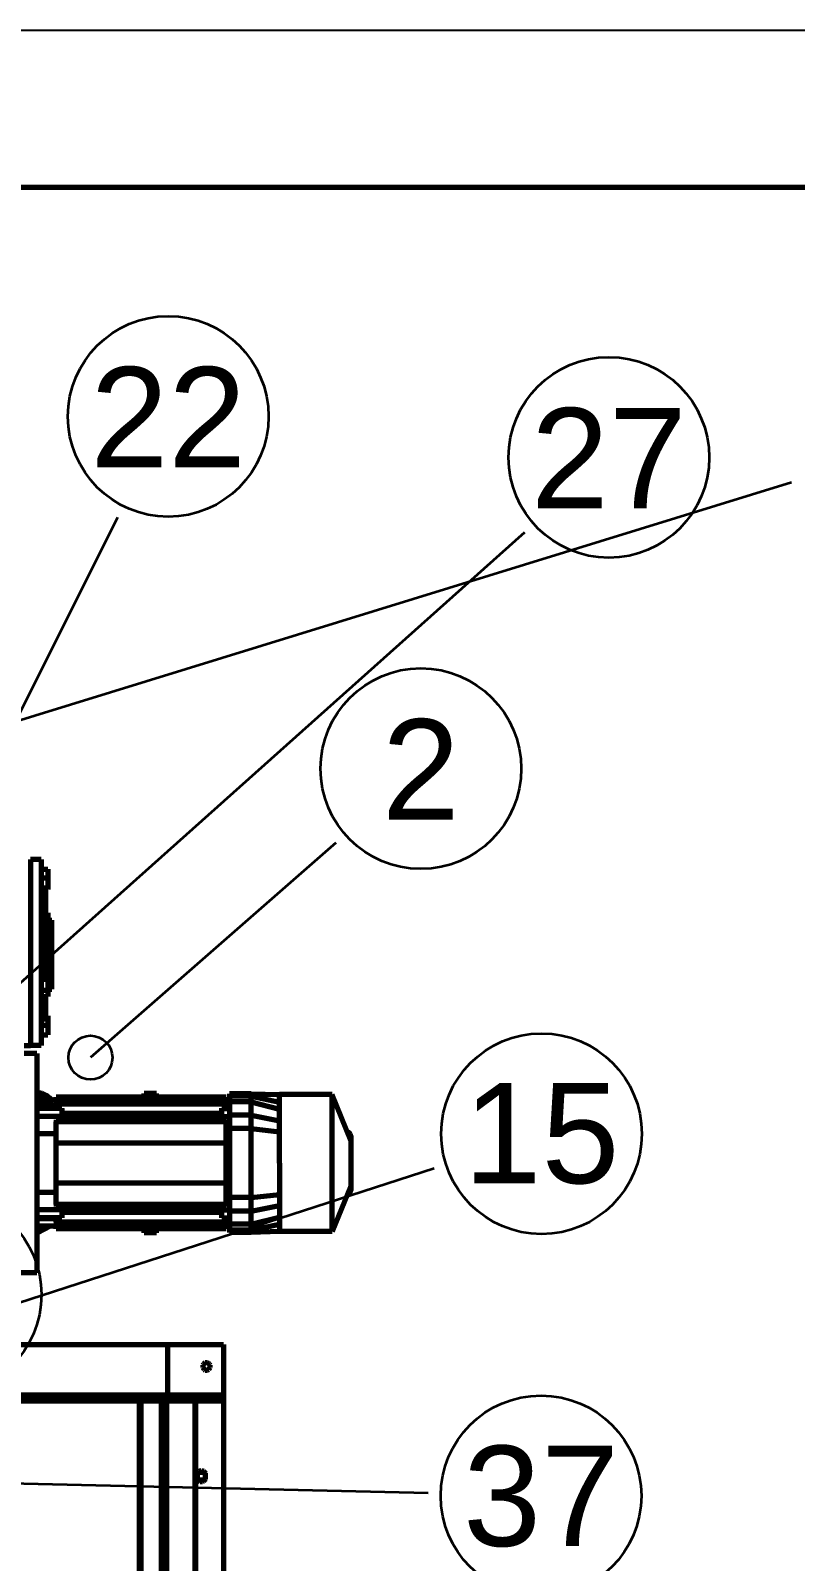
# Model space of a CAD drawing. Header units: millimetres. Extents: x 0 to 594, y 0 to 420.
# Drawn here: x 85.93 to 110.33, y 371.18 to 420 of the extents above; entities that cross this region are included whole.
import ezdxf
from ezdxf.enums import TextEntityAlignment as Align

# ---------------------------------------------------------------- set-up
doc = ezdxf.new("R2010")
doc.units = ezdxf.units.MM
doc.styles.add('GOST', font='Arial')

msp = doc.modelspace()

# ---------------------------------------------------------------- linework, layer by layer
at = {"color": 7, "lineweight": 35}
for p, q in [((110.206, 405.59), (62.04, 390.75)), ((88.707, 404.477), (74.64, 376.404)), ((101.689, 403.993), (71.54, 377.1)), ((95.669, 394.096), (87.84, 387.25)), ((98.803, 383.711), (76.54, 376.504)), ((98.613, 373.358), (75.219, 373.905))]:
    msp.add_line(p, q, dxfattribs=at)
at = {"color": 1, "lineweight": 70}
for p, q in [((85.93, 393.572), (85.93, 393.51)), ((86.27, 393.572), (85.93, 393.572)), ((85.93, 393.51), (85.93, 393.326)), ((86.27, 393.572), (86.27, 393.51)), ((86.27, 393.51), (86.27, 393.326)), ((85.93, 393.326), (85.93, 393.028)), ((85.93, 393.028), (85.93, 392.627)), ((86.27, 393.326), (86.27, 393.028)), ((86.27, 393.255), (86.48, 393.255)), ((86.27, 393.028), (86.27, 392.627)), ((86.27, 392.98), (86.48, 392.98)), ((86.48, 393.255), (86.48, 392.98)), ((86.48, 392.98), (86.48, 392.66)), ((85.93, 392.627), (85.93, 392.141)), ((86.27, 392.66), (86.48, 392.66)), ((86.27, 392.627), (86.27, 392.141)), ((86.27, 392.615), (86.48, 392.615)), ((86.27, 392.595), (86.41, 392.592)), ((86.41, 392.592), (86.41, 392.574)), ((86.41, 392.574), (86.41, 392.518)), ((86.41, 392.518), (86.41, 392.425)), ((86.48, 392.66), (86.48, 392.615)), ((85.93, 392.141), (85.93, 391.589)), ((86.27, 392.253), (86.37, 392.253)), ((86.27, 392.141), (86.27, 391.589)), ((86.37, 392.249), (86.37, 392.253)), ((86.37, 392.253), (86.37, 392.252)), ((86.37, 392.252), (86.37, 392.249)), ((86.37, 392.236), (86.37, 392.249)), ((86.37, 392.249), (86.37, 392.245)), ((86.37, 392.245), (86.37, 392.239)), ((86.37, 392.239), (86.37, 392.232)), ((86.37, 392.216), (86.37, 392.236)), ((86.37, 392.232), (86.37, 392.223)), ((86.37, 392.223), (86.37, 392.213)), ((86.37, 392.19), (86.37, 392.216)), ((86.37, 392.213), (86.37, 392.201)), ((86.37, 392.201), (86.37, 392.188)), ((86.37, 392.157), (86.37, 392.19)), ((86.37, 392.188), (86.37, 392.174)), ((86.37, 392.174), (86.37, 392.158)), ((86.37, 392.158), (86.37, 392.142)), ((86.37, 392.12), (86.37, 392.157)), ((86.37, 392.142), (86.37, 392.126)), ((86.37, 392.126), (86.37, 392.108)), ((86.37, 392.081), (86.37, 392.12)), ((86.37, 392.04), (86.37, 392.081)), ((86.37, 392), (86.37, 392.04)), ((86.37, 391.962), (86.37, 392)), ((86.41, 392.425), (86.41, 392.299)), ((86.41, 392.299), (86.41, 392.14)), ((86.41, 392.14), (86.41, 391.951)), ((85.93, 391.589), (85.93, 390.994)), ((86.27, 391.861), (86.37, 391.861)), ((86.27, 391.589), (86.27, 390.994)), ((86.37, 391.927), (86.37, 391.962)), ((86.37, 391.898), (86.37, 391.927)), ((86.37, 391.876), (86.37, 391.898)), ((86.37, 391.861), (86.37, 391.876)), ((86.41, 391.951), (86.41, 391.737)), ((86.41, 391.871), (86.48, 391.871)), ((86.41, 391.738), (86.48, 391.738)), ((86.41, 391.737), (86.41, 391.501)), ((86.41, 391.712), (86.53, 391.712)), ((86.48, 391.871), (86.48, 391.738)), ((86.48, 391.738), (86.48, 391.712)), ((86.53, 391.683), (86.53, 391.712)), ((86.53, 391.596), (86.53, 391.683)), ((86.53, 391.632), (86.61, 391.632)), ((86.53, 391.455), (86.53, 391.596)), ((86.61, 391.605), (86.61, 391.632)), ((86.61, 391.524), (86.61, 391.605)), ((86.61, 391.392), (86.61, 391.524)), ((86.41, 391.501), (86.41, 391.247)), ((86.41, 391.247), (86.41, 390.98)), ((86.53, 391.268), (86.53, 391.455)), ((86.53, 391.044), (86.53, 391.268)), ((86.53, 390.795), (86.53, 391.044)), ((86.61, 391.218), (86.61, 391.392)), ((86.61, 391.01), (86.61, 391.218)), ((85.93, 390.994), (85.93, 390.38)), ((86.27, 390.994), (86.27, 390.38)), ((86.41, 390.98), (86.41, 390.705)), ((86.41, 390.705), (86.41, 390.427)), ((86.53, 390.532), (86.53, 390.795)), ((86.53, 390.27), (86.53, 390.532)), ((86.61, 390.777), (86.61, 391.01)), ((86.61, 390.532), (86.61, 390.777)), ((86.61, 390.288), (86.61, 390.532)), ((85.93, 390.38), (85.93, 389.772)), ((86.27, 390.38), (86.27, 389.772)), ((86.41, 390.427), (86.41, 390.15)), ((86.41, 390.15), (86.41, 389.881)), ((86.53, 390.02), (86.53, 390.27)), ((86.61, 390.055), (86.61, 390.288)), ((86.61, 389.847), (86.61, 390.055)), ((85.93, 389.772), (85.93, 389.195)), ((86.27, 389.881), (86.48, 389.881)), ((86.27, 389.772), (86.27, 389.195)), ((86.27, 389.748), (86.48, 389.748)), ((86.48, 389.881), (86.48, 389.748)), ((86.48, 389.748), (86.48, 389.405)), ((86.53, 389.797), (86.53, 390.02)), ((86.53, 389.61), (86.53, 389.797)), ((86.53, 389.469), (86.53, 389.61)), ((86.61, 389.672), (86.61, 389.847)), ((86.61, 389.541), (86.61, 389.672)), ((85.93, 389.195), (85.93, 388.673)), ((86.27, 389.405), (86.48, 389.405)), ((86.27, 389.195), (86.27, 388.673)), ((86.27, 389.194), (86.48, 389.194)), ((86.37, 389.175), (86.37, 389.194)), ((86.37, 389.149), (86.37, 389.175)), ((86.37, 389.118), (86.37, 389.149)), ((86.37, 389.084), (86.37, 389.118)), ((86.37, 389.047), (86.37, 389.084)), ((86.41, 389.194), (86.41, 389.1)), ((86.41, 389.1), (86.41, 389.012)), ((86.48, 389.405), (86.48, 389.194)), ((86.48, 389.352), (86.53, 389.352)), ((86.53, 389.382), (86.53, 389.469)), ((86.53, 389.432), (86.61, 389.432)), ((86.53, 389.352), (86.53, 389.382)), ((86.61, 389.46), (86.61, 389.541)), ((86.61, 389.432), (86.61, 389.46)), ((85.93, 388.673), (85.93, 388.227)), ((86.27, 388.812), (86.37, 388.812)), ((86.27, 388.673), (86.27, 388.227)), ((86.37, 388.957), (86.337, 388.956)), ((86.37, 389.008), (86.37, 389.047)), ((86.37, 388.97), (86.37, 389.008)), ((86.37, 388.933), (86.37, 388.97)), ((86.37, 388.957), (86.37, 388.939)), ((86.37, 388.939), (86.37, 388.923)), ((86.37, 388.899), (86.37, 388.933)), ((86.37, 388.923), (86.37, 388.906)), ((86.37, 388.906), (86.37, 388.891)), ((86.37, 388.869), (86.37, 388.899)), ((86.37, 388.891), (86.37, 388.877)), ((86.37, 388.877), (86.37, 388.864)), ((86.37, 388.845), (86.37, 388.869)), ((86.37, 388.864), (86.37, 388.852)), ((86.37, 388.852), (86.37, 388.842)), ((86.37, 388.827), (86.37, 388.845)), ((86.37, 388.842), (86.37, 388.833)), ((86.37, 388.833), (86.37, 388.826)), ((86.37, 388.816), (86.37, 388.827)), ((86.37, 388.826), (86.37, 388.82)), ((86.37, 388.82), (86.37, 388.816)), ((86.37, 388.816), (86.37, 388.813)), ((86.37, 388.812), (86.37, 388.816)), ((86.37, 388.813), (86.37, 388.812)), ((86.41, 389.012), (86.41, 388.929)), ((86.41, 388.929), (86.41, 388.852)), ((86.41, 388.852), (86.41, 388.782)), ((86.41, 388.782), (86.41, 388.718)), ((86.41, 388.718), (86.41, 388.662)), ((86.41, 388.662), (86.41, 388.612)), ((86.41, 388.612), (86.41, 388.57)), ((86.41, 388.581), (86.48, 388.581)), ((86.48, 388.581), (86.48, 388.281)), ((85.93, 388.227), (85.93, 387.875)), ((86.41, 388.472), (86.27, 388.47)), ((86.27, 388.281), (86.48, 388.281)), ((86.27, 388.227), (86.27, 387.875)), ((86.41, 388.57), (86.41, 388.535)), ((86.41, 388.535), (86.41, 388.508)), ((86.41, 388.508), (86.41, 388.488)), ((86.41, 388.488), (86.41, 388.476)), ((86.41, 388.476), (86.41, 388.472)), ((86.48, 388.281), (86.48, 387.981)), ((85.72, 387.632), (85.93, 387.632)), ((85.93, 387.875), (85.93, 387.632)), ((86.27, 387.632), (85.93, 387.632)), ((86.27, 387.981), (86.48, 387.981)), ((86.27, 387.875), (86.27, 387.632)), ((86.13, 387.384), (85.72, 387.384)), ((86.13, 387.384), (86.13, 387.362)), ((86.13, 387.362), (86.13, 387.297)), ((86.13, 387.297), (86.13, 387.188)), ((86.13, 387.188), (86.13, 387.038)), ((86.13, 387.059), (86.13, 387.058)), ((86.13, 387.058), (86.13, 387.055)), ((86.13, 387.055), (86.13, 387.049)), ((86.13, 387.049), (86.13, 387.042)), ((86.13, 387.042), (86.13, 387.032)), ((86.13, 387.038), (86.13, 386.848)), ((86.13, 387.032), (86.13, 387.021)), ((86.13, 387.021), (86.13, 387.008)), ((86.13, 387.008), (86.13, 386.993)), ((86.13, 386.993), (86.13, 386.977)), ((86.13, 386.977), (86.13, 386.96)), ((86.13, 386.96), (86.13, 386.942)), ((86.13, 386.942), (86.13, 386.923)), ((86.13, 386.923), (86.13, 386.904)), ((86.13, 386.904), (86.13, 386.884)), ((86.13, 386.884), (86.13, 386.865)), ((86.13, 386.865), (86.13, 386.845)), ((86.13, 386.848), (86.13, 386.621)), ((86.13, 386.845), (86.13, 386.826)), ((86.13, 386.826), (86.13, 386.808)), ((86.13, 386.808), (86.13, 386.791)), ((86.13, 386.791), (86.13, 386.775)), ((86.13, 386.775), (86.13, 386.761)), ((86.13, 386.761), (86.13, 386.747)), ((86.13, 386.747), (86.13, 386.736)), ((86.13, 386.736), (86.13, 386.727)), ((86.13, 386.727), (86.13, 386.719)), ((86.13, 386.719), (86.13, 386.714)), ((86.13, 386.714), (86.13, 386.71)), ((86.13, 386.71), (86.13, 386.709)), ((86.13, 386.621), (86.13, 386.359)), ((86.13, 386.359), (86.13, 386.066)), ((86.133, 386.083), (86.13, 386.076)), ((86.133, 386.083), (86.13, 386.077)), ((86.13, 386.066), (86.13, 385.746)), ((86.13, 386.042), (86.14, 386.018)), ((86.13, 385.913), (86.177, 385.866)), ((86.13, 385.746), (86.13, 385.403)), ((86.13, 385.671), (86.162, 385.665)), ((86.162, 385.665), (86.13, 385.665)), ((86.149, 386.098), (86.133, 386.083)), ((86.14, 386.018), (86.156, 385.992)), ((86.176, 386.108), (86.149, 386.098)), ((86.16, 386.089), (86.154, 386.067)), ((86.154, 386.067), (86.16, 386.041)), ((86.156, 385.992), (86.179, 385.964)), ((86.175, 386.103), (86.16, 386.089)), ((86.16, 386.041), (86.177, 386.01)), ((86.162, 385.665), (86.175, 385.664)), ((86.199, 386.112), (86.175, 386.103)), ((86.175, 385.664), (86.188, 385.664)), ((86.199, 386.112), (86.176, 386.108)), ((86.188, 386.109), (86.176, 386.108)), ((86.177, 386.01), (86.203, 385.978)), ((86.177, 385.866), (86.236, 385.821)), ((86.179, 385.964), (86.207, 385.936)), ((86.188, 385.664), (86.201, 385.664)), ((86.244, 386.112), (86.199, 386.112)), ((86.201, 385.664), (86.214, 385.664)), ((86.203, 385.978), (86.238, 385.944)), ((86.207, 385.936), (86.24, 385.908)), ((86.214, 385.664), (86.228, 385.663)), ((86.228, 385.663), (86.241, 385.663)), ((86.236, 385.821), (86.304, 385.78)), ((86.238, 385.944), (86.28, 385.912)), ((86.24, 385.908), (86.277, 385.882)), ((86.241, 385.663), (86.254, 385.663)), ((86.299, 386.101), (86.244, 386.112)), ((86.254, 385.663), (86.267, 385.663)), ((86.267, 385.663), (86.28, 385.663)), ((86.277, 385.882), (86.358, 385.835)), ((86.301, 386.033), (86.279, 385.994)), ((86.301, 386.033), (86.279, 385.994)), ((86.279, 385.994), (86.354, 385.925)), ((86.28, 385.912), (86.326, 385.882)), ((86.28, 385.663), (86.292, 385.664)), ((86.292, 385.664), (86.305, 385.664)), ((86.361, 386.078), (86.299, 386.101)), ((86.398, 386.002), (86.301, 386.033)), ((86.304, 385.78), (86.373, 385.749)), ((86.305, 385.664), (86.317, 385.664)), ((86.317, 385.664), (86.328, 385.664)), ((86.326, 385.882), (86.375, 385.856)), ((86.328, 385.664), (86.34, 385.665)), ((86.384, 385.675), (86.34, 385.665)), ((86.75, 385.665), (86.34, 385.665)), ((86.398, 386.002), (86.354, 385.925)), ((86.354, 385.925), (86.452, 385.894)), ((86.358, 385.835), (86.4, 385.817)), ((86.424, 386.046), (86.361, 386.078)), ((86.373, 385.749), (86.44, 385.728)), ((86.375, 385.856), (86.424, 385.836)), ((86.422, 385.688), (86.384, 385.675)), ((86.474, 385.933), (86.398, 386.002)), ((86.4, 385.817), (86.44, 385.802)), ((86.453, 385.704), (86.422, 385.688)), ((86.483, 386.008), (86.424, 386.046)), ((86.424, 385.836), (86.471, 385.821)), ((86.44, 385.802), (86.479, 385.792)), ((86.44, 385.728), (86.496, 385.722)), ((86.452, 385.894), (86.474, 385.933)), ((86.474, 385.933), (86.452, 385.894)), ((86.474, 385.723), (86.453, 385.704)), ((86.471, 385.821), (86.513, 385.814)), ((86.479, 385.792), (86.514, 385.787)), ((86.534, 385.966), (86.483, 386.008)), ((86.496, 385.722), (86.52, 385.723)), ((86.513, 385.814), (86.548, 385.815)), ((86.514, 385.787), (86.544, 385.786)), ((86.52, 385.723), (86.539, 385.728)), ((86.571, 385.923), (86.534, 385.966)), ((86.539, 385.728), (86.554, 385.737)), ((86.544, 385.786), (86.569, 385.79)), ((86.548, 385.815), (86.575, 385.822)), ((86.554, 385.737), (86.564, 385.749)), ((86.601, 385.813), (86.564, 385.749)), ((86.564, 385.749), (86.569, 385.767)), ((86.569, 385.767), (86.567, 385.789)), ((86.569, 385.79), (86.588, 385.799)), ((86.593, 385.884), (86.571, 385.923)), ((86.575, 385.822), (86.592, 385.837)), ((86.588, 385.799), (86.601, 385.813)), ((86.75, 385.894), (86.589, 385.894)), ((86.592, 385.837), (86.598, 385.858)), ((86.598, 385.858), (86.593, 385.884)), ((86.593, 385.884), (86.601, 385.862)), ((86.601, 385.862), (86.596, 385.873)), ((86.606, 385.835), (86.601, 385.862)), ((86.601, 385.813), (86.606, 385.835)), ((92.17, 385.984), (86.75, 385.984)), ((86.75, 385.84), (86.75, 385.984)), ((86.75, 385.84), (86.75, 385.838)), ((92.17, 385.84), (86.75, 385.84)), ((86.75, 385.838), (86.75, 385.836)), ((86.75, 385.836), (86.75, 385.832)), ((86.75, 385.832), (86.75, 385.828)), ((86.75, 385.828), (86.75, 385.824)), ((86.75, 385.824), (86.75, 385.818)), ((86.75, 385.818), (86.75, 385.813)), ((86.75, 385.813), (86.75, 385.806)), ((86.75, 385.806), (86.75, 385.8)), ((86.75, 385.8), (86.75, 385.793)), ((86.75, 385.793), (86.75, 385.785)), ((86.75, 385.785), (86.75, 385.778)), ((86.75, 385.778), (86.75, 385.77)), ((86.75, 385.77), (86.75, 385.762)), ((86.75, 385.633), (86.75, 385.762)), ((92.17, 385.762), (86.75, 385.762)), ((89.95, 386.104), (89.55, 386.104)), ((89.55, 385.984), (89.55, 386.104)), ((89.55, 385.984), (89.95, 385.984)), ((89.95, 385.984), (89.95, 386.104)), ((92.17, 385.84), (92.17, 385.984)), ((92.17, 385.894), (92.27, 385.894)), ((92.17, 385.84), (92.17, 385.838)), ((92.17, 385.838), (92.17, 385.836)), ((92.17, 385.836), (92.17, 385.832)), ((92.17, 385.832), (92.17, 385.828)), ((92.17, 385.828), (92.17, 385.824)), ((92.17, 385.824), (92.17, 385.818)), ((92.17, 385.818), (92.17, 385.813)), ((92.17, 385.813), (92.17, 385.806)), ((92.17, 385.806), (92.17, 385.8)), ((92.17, 385.8), (92.17, 385.793)), ((92.17, 385.793), (92.17, 385.785)), ((92.17, 385.785), (92.17, 385.778)), ((92.17, 385.778), (92.17, 385.77)), ((92.17, 385.77), (92.17, 385.762)), ((92.17, 385.633), (92.17, 385.762)), ((92.17, 385.665), (92.27, 385.665)), ((92.27, 386.094), (92.27, 386.094)), ((92.27, 386.094), (92.27, 386.093)), ((92.97, 386.094), (92.27, 386.094)), ((92.27, 386.093), (92.27, 386.091)), ((92.27, 386.091), (92.27, 386.088)), ((92.27, 386.088), (92.27, 386.085)), ((92.27, 386.085), (92.27, 386.08)), ((92.27, 386.08), (92.27, 386.075)), ((92.27, 386.075), (92.27, 386.069)), ((92.27, 386.069), (92.27, 386.063)), ((92.27, 386.063), (92.27, 386.056)), ((92.27, 386.056), (92.27, 386.047)), ((92.27, 386.047), (92.27, 386.038)), ((92.27, 386.038), (92.27, 386.029)), ((92.27, 386.029), (92.27, 386.018)), ((92.27, 386.018), (92.27, 386.013)), ((92.97, 386.018), (92.27, 386.018)), ((92.27, 386.013), (92.27, 386.007)), ((92.27, 386.007), (92.27, 385.999)), ((92.27, 385.999), (92.27, 385.99)), ((92.27, 385.99), (92.27, 385.979)), ((92.27, 385.979), (92.27, 385.968)), ((92.27, 385.968), (92.27, 385.955)), ((92.27, 385.955), (92.27, 385.941)), ((92.27, 385.941), (92.27, 385.926)), ((92.27, 385.926), (92.27, 385.91)), ((92.27, 385.91), (92.27, 385.893)), ((92.27, 385.893), (92.27, 385.875)), ((92.27, 385.875), (92.27, 385.855)), ((92.27, 385.855), (92.27, 385.835)), ((92.27, 385.835), (92.27, 385.808)), ((92.97, 385.835), (92.27, 385.835)), ((92.27, 385.808), (92.27, 385.781)), ((92.27, 385.781), (92.27, 385.754)), ((92.27, 385.754), (92.27, 385.725)), ((92.27, 385.725), (92.27, 385.697)), ((92.27, 385.697), (92.27, 385.668)), ((92.27, 385.668), (92.27, 385.638)), ((92.97, 386.09), (92.97, 386.094)), ((92.97, 386.094), (93.87, 386.069)), ((92.97, 386.075), (92.97, 386.09)), ((92.97, 386.018), (92.97, 386.075)), ((92.97, 385.835), (92.97, 386.018)), ((92.97, 386.018), (93.87, 385.827)), ((92.97, 385.416), (92.97, 385.835)), ((92.97, 385.835), (93.87, 385.603)), ((93.87, 386.068), (93.87, 386.069)), ((95.55, 386.069), (93.87, 386.069)), ((93.87, 386.064), (93.87, 386.068)), ((93.87, 386.058), (93.87, 386.064)), ((93.87, 386.049), (93.87, 386.058)), ((93.87, 386.038), (93.87, 386.049)), ((93.87, 386.024), (93.87, 386.038)), ((93.87, 386.008), (93.87, 386.024)), ((93.87, 385.989), (93.87, 386.008)), ((93.87, 385.968), (93.87, 385.989)), ((93.87, 385.944), (93.87, 385.968)), ((93.87, 385.918), (93.87, 385.944)), ((93.87, 385.89), (93.87, 385.918)), ((93.87, 385.86), (93.87, 385.89)), ((93.87, 385.827), (93.87, 385.86)), ((93.87, 385.776), (93.87, 385.827)), ((93.87, 385.722), (93.87, 385.776)), ((93.87, 385.665), (93.87, 385.722)), ((93.87, 385.603), (93.87, 385.665)), ((95.55, 386.056), (95.55, 386.069)), ((96.15, 384.606), (95.55, 386.069)), ((95.55, 386.014), (95.55, 386.056)), ((95.55, 385.947), (95.55, 386.014)), ((95.55, 385.853), (95.55, 385.947)), ((95.55, 385.734), (95.55, 385.853)), ((95.55, 385.593), (95.55, 385.734)), ((86.93, 385.626), (86.13, 385.626)), ((86.13, 385.403), (86.13, 385.04)), ((86.93, 385.371), (86.13, 385.371)), ((86.93, 385.633), (86.75, 385.633)), ((86.75, 385.264), (86.75, 385.264)), ((86.75, 385.264), (86.75, 385.263)), ((92.17, 385.264), (86.75, 385.264)), ((86.75, 385.263), (86.75, 385.261)), ((86.75, 385.261), (86.75, 385.258)), ((86.75, 385.258), (86.75, 385.255)), ((86.75, 385.255), (86.75, 385.251)), ((86.75, 385.251), (86.75, 385.246)), ((86.75, 385.246), (86.75, 385.241)), ((86.75, 385.241), (86.75, 385.236)), ((86.75, 385.236), (86.75, 385.229)), ((86.75, 385.229), (86.75, 385.223)), ((86.75, 385.223), (86.75, 385.216)), ((86.75, 385.216), (86.75, 385.208)), ((86.75, 385.208), (86.75, 385.201)), ((86.75, 384.524), (86.75, 385.201)), ((92.17, 385.201), (86.75, 385.201)), ((86.93, 385.626), (86.93, 385.633)), ((86.93, 385.626), (86.93, 385.609)), ((86.93, 385.609), (86.93, 385.592)), ((86.93, 385.592), (86.93, 385.575)), ((86.93, 385.575), (86.93, 385.557)), ((86.93, 385.557), (86.93, 385.54)), ((86.93, 385.54), (86.93, 385.522)), ((86.93, 385.522), (86.93, 385.504)), ((86.93, 385.504), (86.93, 385.485)), ((86.93, 385.485), (86.93, 385.467)), ((86.93, 385.467), (86.93, 385.448)), ((92.03, 385.463), (86.93, 385.463)), ((86.93, 385.448), (86.93, 385.429)), ((86.93, 385.429), (86.93, 385.41)), ((86.93, 385.41), (86.93, 385.391)), ((86.93, 385.391), (86.93, 385.371)), ((86.93, 385.264), (86.93, 385.371)), ((92.03, 385.303), (86.93, 385.303)), ((92.17, 385.633), (92.03, 385.633)), ((92.03, 385.626), (92.03, 385.633)), ((92.03, 385.609), (92.03, 385.626)), ((92.03, 385.626), (92.27, 385.626)), ((92.03, 385.592), (92.03, 385.609)), ((92.03, 385.575), (92.03, 385.592)), ((92.03, 385.557), (92.03, 385.575)), ((92.03, 385.54), (92.03, 385.557)), ((92.03, 385.522), (92.03, 385.54)), ((92.03, 385.504), (92.03, 385.522)), ((92.03, 385.485), (92.03, 385.504)), ((92.03, 385.467), (92.03, 385.485)), ((92.03, 385.448), (92.03, 385.467)), ((92.03, 385.429), (92.03, 385.448)), ((92.03, 385.41), (92.03, 385.429)), ((92.03, 385.391), (92.03, 385.41)), ((92.03, 385.371), (92.03, 385.391)), ((92.03, 385.371), (92.27, 385.371)), ((92.03, 385.264), (92.03, 385.371)), ((92.17, 385.264), (92.17, 385.264)), ((92.17, 385.264), (92.17, 385.263)), ((92.17, 385.263), (92.17, 385.261)), ((92.17, 385.261), (92.17, 385.258)), ((92.17, 385.258), (92.17, 385.255)), ((92.17, 385.255), (92.17, 385.251)), ((92.17, 385.251), (92.17, 385.246)), ((92.17, 385.246), (92.17, 385.241)), ((92.17, 385.241), (92.17, 385.236)), ((92.17, 385.236), (92.17, 385.229)), ((92.17, 385.229), (92.17, 385.223)), ((92.17, 385.223), (92.17, 385.216)), ((92.17, 385.216), (92.17, 385.208)), ((92.17, 385.208), (92.17, 385.201)), ((92.17, 384.524), (92.17, 385.201)), ((92.27, 385.638), (92.27, 385.608)), ((92.27, 385.608), (92.27, 385.577)), ((92.27, 385.577), (92.27, 385.546)), ((92.27, 385.546), (92.27, 385.514)), ((92.27, 385.514), (92.27, 385.482)), ((92.27, 385.482), (92.27, 385.449)), ((92.27, 385.449), (92.27, 385.416)), ((92.27, 385.416), (92.27, 385.389)), ((92.97, 385.416), (92.27, 385.416)), ((92.27, 385.389), (92.27, 385.361)), ((92.27, 385.361), (92.27, 385.333)), ((92.27, 385.333), (92.27, 385.303)), ((92.27, 385.303), (92.27, 385.274)), ((92.27, 385.274), (92.27, 385.243)), ((92.27, 385.243), (92.27, 385.212)), ((92.27, 385.212), (92.27, 385.181)), ((92.27, 385.181), (92.27, 385.149)), ((92.97, 384.984), (92.97, 385.416)), ((92.97, 385.416), (93.87, 385.234)), ((93.87, 385.579), (93.87, 385.603)), ((93.87, 385.556), (93.87, 385.579)), ((93.87, 385.531), (93.87, 385.556)), ((93.87, 385.506), (93.87, 385.531)), ((93.87, 385.481), (93.87, 385.506)), ((93.87, 385.455), (93.87, 385.481)), ((93.87, 385.429), (93.87, 385.455)), ((93.87, 385.403), (93.87, 385.429)), ((93.87, 385.376), (93.87, 385.403)), ((93.87, 385.348), (93.87, 385.376)), ((93.87, 385.32), (93.87, 385.348)), ((93.87, 385.292), (93.87, 385.32)), ((93.87, 385.263), (93.87, 385.292)), ((93.87, 385.234), (93.87, 385.263)), ((93.87, 385.066), (93.87, 385.234)), ((95.55, 385.429), (95.55, 385.593)), ((95.55, 385.247), (95.55, 385.429)), ((95.55, 385.047), (95.55, 385.247)), ((86.13, 385.04), (86.13, 384.663)), ((86.75, 384.817), (86.13, 384.817)), ((92.17, 384.817), (92.27, 384.817)), ((92.27, 385.149), (92.27, 385.116)), ((92.27, 385.116), (92.27, 385.084)), ((92.27, 385.084), (92.27, 385.051)), ((92.27, 385.051), (92.27, 385.017)), ((92.27, 385.017), (92.27, 384.984)), ((92.27, 384.984), (92.27, 384.828)), ((92.97, 384.984), (92.27, 384.984)), ((92.27, 384.828), (92.27, 384.671)), ((92.27, 384.671), (92.27, 384.514)), ((92.97, 384.906), (92.97, 384.984)), ((92.97, 384.984), (93.87, 384.885)), ((92.97, 384.828), (92.97, 384.906)), ((92.97, 384.749), (92.97, 384.828)), ((92.97, 384.671), (92.97, 384.749)), ((92.97, 384.592), (92.97, 384.671)), ((93.87, 384.978), (93.87, 385.066)), ((93.87, 384.885), (93.87, 384.978)), ((93.87, 384.818), (93.87, 384.885)), ((93.87, 384.751), (93.87, 384.818)), ((93.87, 384.682), (93.87, 384.751)), ((93.87, 384.613), (93.87, 384.682)), ((95.55, 384.832), (95.55, 385.047)), ((95.55, 384.606), (95.55, 384.832)), ((96.031, 384.897), (96.042, 384.89)), ((96.042, 384.89), (96.052, 384.883)), ((96.052, 384.883), (96.063, 384.874)), ((96.063, 384.874), (96.072, 384.865)), ((96.072, 384.865), (96.082, 384.856)), ((96.082, 384.856), (96.09, 384.846)), ((96.089, 384.754), (96.14, 384.754)), ((96.09, 384.846), (96.099, 384.836)), ((96.099, 384.836), (96.106, 384.825)), ((96.106, 384.825), (96.114, 384.814)), ((96.114, 384.814), (96.12, 384.803)), ((96.12, 384.803), (96.126, 384.791)), ((96.126, 384.791), (96.131, 384.779)), ((96.131, 384.779), (96.136, 384.767)), ((96.136, 384.767), (96.14, 384.754)), ((96.14, 384.754), (96.147, 384.72)), ((96.147, 384.72), (96.15, 384.684)), ((96.15, 384.684), (96.15, 384.606)), ((86.13, 384.663), (86.13, 384.276)), ((86.13, 384.276), (86.13, 383.884)), ((92.17, 384.524), (86.75, 384.524)), ((86.75, 383.244), (86.75, 384.524)), ((92.17, 383.244), (92.17, 384.524)), ((92.27, 384.514), (92.27, 384.357)), ((92.27, 384.357), (92.27, 384.199)), ((92.27, 384.199), (92.27, 384.042)), ((92.97, 384.514), (92.97, 384.592)), ((92.97, 384.435), (92.97, 384.514)), ((92.97, 384.357), (92.97, 384.435)), ((92.97, 384.278), (92.97, 384.357)), ((92.97, 384.199), (92.97, 384.278)), ((92.97, 384.121), (92.97, 384.199)), ((93.87, 384.542), (93.87, 384.613)), ((93.87, 384.471), (93.87, 384.542)), ((93.87, 384.399), (93.87, 384.471)), ((93.87, 384.327), (93.87, 384.399)), ((93.87, 384.254), (93.87, 384.327)), ((93.87, 384.18), (93.87, 384.254)), ((95.55, 384.37), (95.55, 384.606)), ((95.55, 384.129), (95.55, 384.37)), ((96.15, 384.606), (96.15, 384.602)), ((96.15, 384.602), (96.15, 384.588)), ((96.15, 384.588), (96.15, 384.566)), ((96.15, 384.566), (96.15, 384.535)), ((96.15, 384.535), (96.15, 384.496)), ((96.15, 384.496), (96.15, 384.449)), ((96.15, 384.449), (96.15, 384.395)), ((96.15, 384.395), (96.15, 384.334)), ((96.15, 384.334), (96.15, 384.268)), ((96.15, 384.268), (96.15, 384.198)), ((96.15, 384.198), (96.15, 384.123)), ((86.13, 384.059), (86.13, 384.058)), ((86.13, 384.058), (86.13, 384.055)), ((86.13, 384.055), (86.13, 384.049)), ((86.13, 384.049), (86.13, 384.042)), ((86.13, 384.042), (86.13, 384.032)), ((86.13, 384.032), (86.13, 384.021)), ((86.13, 384.021), (86.13, 384.008)), ((86.13, 384.008), (86.13, 383.993)), ((86.13, 383.993), (86.13, 383.977)), ((86.13, 383.977), (86.13, 383.96)), ((86.13, 383.96), (86.13, 383.942)), ((86.13, 383.942), (86.13, 383.923)), ((86.13, 383.923), (86.13, 383.904)), ((86.13, 383.904), (86.13, 383.884)), ((86.13, 383.884), (86.13, 383.492)), ((86.13, 383.884), (86.13, 383.865)), ((86.13, 383.865), (86.13, 383.845)), ((86.13, 383.845), (86.13, 383.826)), ((86.13, 383.826), (86.13, 383.808)), ((86.13, 383.808), (86.13, 383.791)), ((86.13, 383.791), (86.13, 383.775)), ((86.13, 383.775), (86.13, 383.761)), ((86.13, 383.761), (86.13, 383.747)), ((86.13, 383.747), (86.13, 383.736)), ((86.13, 383.736), (86.13, 383.727)), ((86.13, 383.727), (86.13, 383.719)), ((86.13, 383.719), (86.13, 383.714)), ((86.13, 383.714), (86.13, 383.71)), ((86.13, 383.71), (86.13, 383.709)), ((92.27, 384.042), (92.27, 383.884)), ((92.27, 383.884), (92.27, 383.727)), ((92.27, 383.727), (92.27, 383.569)), ((92.97, 384.042), (92.97, 384.121)), ((92.97, 383.963), (92.97, 384.042)), ((92.97, 383.884), (92.97, 383.963)), ((92.97, 383.805), (92.97, 383.884)), ((92.97, 383.727), (92.97, 383.805)), ((92.97, 383.648), (92.97, 383.727)), ((93.87, 384.107), (93.87, 384.18)), ((93.87, 384.033), (93.87, 384.107)), ((93.87, 383.959), (93.87, 384.033)), ((93.87, 383.884), (93.87, 383.959)), ((93.87, 383.884), (93.87, 383.81)), ((93.87, 383.81), (93.87, 383.736)), ((93.87, 383.736), (93.87, 383.662)), ((95.55, 383.884), (95.55, 384.129)), ((95.55, 383.64), (95.55, 383.884)), ((96.15, 384.123), (96.15, 384.045)), ((96.15, 384.045), (96.15, 383.965)), ((96.15, 383.965), (96.15, 383.884)), ((96.15, 383.884), (96.15, 383.803)), ((96.15, 383.803), (96.15, 383.724)), ((96.15, 383.724), (96.15, 383.646)), ((86.13, 383.492), (86.13, 383.105)), ((92.17, 383.244), (86.75, 383.244)), ((86.75, 382.568), (86.75, 383.244)), ((92.17, 382.568), (92.17, 383.244)), ((92.27, 383.569), (92.27, 383.412)), ((92.27, 383.412), (92.27, 383.255)), ((92.27, 383.255), (92.27, 383.098)), ((92.97, 383.569), (92.97, 383.648)), ((92.97, 383.49), (92.97, 383.569)), ((92.97, 383.412), (92.97, 383.49)), ((92.97, 383.333), (92.97, 383.412)), ((92.97, 383.255), (92.97, 383.333)), ((92.97, 383.176), (92.97, 383.255)), ((93.87, 383.662), (93.87, 383.588)), ((93.87, 383.588), (93.87, 383.515)), ((93.87, 383.515), (93.87, 383.442)), ((93.87, 383.442), (93.87, 383.369)), ((93.87, 383.369), (93.87, 383.298)), ((93.87, 383.298), (93.87, 383.226)), ((93.87, 383.226), (93.87, 383.156)), ((95.55, 383.398), (95.55, 383.64)), ((95.55, 383.163), (95.55, 383.398)), ((96.15, 383.646), (96.15, 383.571)), ((96.15, 383.571), (96.15, 383.5)), ((96.15, 383.5), (96.15, 383.434)), ((96.15, 383.434), (96.15, 383.374)), ((96.15, 383.374), (96.15, 383.32)), ((96.15, 383.32), (96.15, 383.273)), ((96.15, 383.273), (96.15, 383.234)), ((96.15, 383.234), (96.15, 383.203)), ((86.13, 383.105), (86.13, 382.728)), ((86.75, 382.951), (86.13, 382.951)), ((86.13, 382.728), (86.13, 382.366)), ((92.17, 382.951), (92.27, 382.951)), ((92.27, 383.098), (92.27, 382.941)), ((92.27, 382.941), (92.27, 382.785)), ((92.27, 382.785), (92.27, 382.751)), ((92.97, 382.785), (92.27, 382.785)), ((92.27, 382.751), (92.27, 382.718)), ((92.27, 382.718), (92.27, 382.685)), ((92.97, 383.098), (92.97, 383.176)), ((92.97, 383.019), (92.97, 383.098)), ((92.97, 382.941), (92.97, 383.019)), ((92.97, 382.863), (92.97, 382.941)), ((92.97, 382.785), (93.87, 382.884)), ((92.97, 382.785), (92.97, 382.863)), ((92.97, 382.353), (92.97, 382.785)), ((93.87, 383.156), (93.87, 383.086)), ((93.87, 383.086), (93.87, 383.018)), ((93.87, 383.018), (93.87, 382.95)), ((93.87, 382.95), (93.87, 382.884)), ((93.87, 382.884), (93.87, 382.857)), ((93.87, 382.857), (93.87, 382.831)), ((93.87, 382.831), (93.87, 382.805)), ((93.87, 382.805), (93.87, 382.78)), ((93.87, 382.78), (93.87, 382.754)), ((93.87, 382.754), (93.87, 382.729)), ((93.87, 382.729), (93.87, 382.704)), ((95.55, 382.936), (95.55, 383.163)), ((96.15, 383.162), (95.55, 381.699)), ((95.55, 382.722), (95.55, 382.936)), ((95.55, 382.522), (95.55, 382.722)), ((96.042, 382.878), (96.031, 382.871)), ((96.052, 382.886), (96.042, 382.878)), ((96.063, 382.894), (96.052, 382.886)), ((96.072, 382.903), (96.063, 382.894)), ((96.082, 382.912), (96.072, 382.903)), ((96.09, 382.922), (96.082, 382.912)), ((96.089, 383.014), (96.14, 383.014)), ((96.099, 382.932), (96.09, 382.922)), ((96.106, 382.943), (96.099, 382.932)), ((96.114, 382.954), (96.106, 382.943)), ((96.12, 382.966), (96.114, 382.954)), ((96.126, 382.977), (96.12, 382.966)), ((96.131, 382.989), (96.126, 382.977)), ((96.136, 383.002), (96.131, 382.989)), ((96.14, 383.014), (96.136, 383.002)), ((96.147, 383.049), (96.14, 383.014)), ((96.15, 383.084), (96.147, 383.049)), ((96.15, 383.203), (96.15, 383.18)), ((96.15, 383.18), (96.15, 383.167)), ((96.15, 383.167), (96.15, 383.162)), ((96.15, 383.162), (96.15, 383.084)), ((86.93, 382.397), (86.13, 382.397)), ((86.13, 382.366), (86.13, 382.022)), ((86.75, 382.568), (86.75, 382.56)), ((92.17, 382.568), (86.75, 382.568)), ((86.75, 382.56), (86.75, 382.553)), ((86.75, 382.553), (86.75, 382.546)), ((86.75, 382.546), (86.75, 382.539)), ((86.75, 382.539), (86.75, 382.533)), ((86.75, 382.533), (86.75, 382.527)), ((86.75, 382.527), (86.75, 382.522)), ((86.75, 382.522), (86.75, 382.518)), ((86.75, 382.518), (86.75, 382.514)), ((86.75, 382.514), (86.75, 382.51)), ((86.75, 382.51), (86.75, 382.508)), ((86.75, 382.508), (86.75, 382.506)), ((86.75, 382.506), (86.75, 382.505)), ((86.75, 382.505), (86.75, 382.504)), ((92.17, 382.504), (86.75, 382.504)), ((86.93, 382.397), (86.93, 382.504)), ((92.03, 382.465), (86.93, 382.465)), ((86.93, 382.397), (86.93, 382.378)), ((86.93, 382.378), (86.93, 382.359)), ((86.93, 382.359), (86.93, 382.339)), ((86.93, 382.339), (86.93, 382.321)), ((86.93, 382.321), (86.93, 382.302)), ((92.03, 382.305), (86.93, 382.305)), ((86.93, 382.302), (86.93, 382.283)), ((86.93, 382.283), (86.93, 382.265)), ((86.93, 382.265), (86.93, 382.247)), ((86.93, 382.247), (86.93, 382.229)), ((86.93, 382.229), (86.93, 382.211)), ((92.03, 382.397), (92.03, 382.504)), ((92.03, 382.378), (92.03, 382.397)), ((92.03, 382.397), (92.27, 382.397)), ((92.03, 382.359), (92.03, 382.378)), ((92.03, 382.339), (92.03, 382.359)), ((92.03, 382.321), (92.03, 382.339)), ((92.03, 382.302), (92.03, 382.321)), ((92.03, 382.283), (92.03, 382.302)), ((92.03, 382.265), (92.03, 382.283)), ((92.03, 382.247), (92.03, 382.265)), ((92.03, 382.229), (92.03, 382.247)), ((92.03, 382.211), (92.03, 382.229)), ((92.17, 382.568), (92.17, 382.56)), ((92.17, 382.56), (92.17, 382.553)), ((92.17, 382.553), (92.17, 382.546)), ((92.17, 382.546), (92.17, 382.539)), ((92.17, 382.539), (92.17, 382.533)), ((92.17, 382.533), (92.17, 382.527)), ((92.17, 382.527), (92.17, 382.522)), ((92.17, 382.522), (92.17, 382.518)), ((92.17, 382.518), (92.17, 382.514)), ((92.17, 382.514), (92.17, 382.51)), ((92.17, 382.51), (92.17, 382.508)), ((92.17, 382.508), (92.17, 382.506)), ((92.17, 382.506), (92.17, 382.505)), ((92.17, 382.505), (92.17, 382.504)), ((92.27, 382.685), (92.27, 382.652)), ((92.27, 382.652), (92.27, 382.62)), ((92.27, 382.62), (92.27, 382.588)), ((92.27, 382.588), (92.27, 382.556)), ((92.27, 382.556), (92.27, 382.525)), ((92.27, 382.525), (92.27, 382.495)), ((92.27, 382.495), (92.27, 382.465)), ((92.27, 382.465), (92.27, 382.436)), ((92.27, 382.436), (92.27, 382.407)), ((92.27, 382.407), (92.27, 382.38)), ((92.27, 382.38), (92.27, 382.353)), ((92.27, 382.353), (92.27, 382.319)), ((92.97, 382.353), (92.27, 382.353)), ((92.27, 382.319), (92.27, 382.287)), ((92.27, 382.287), (92.27, 382.255)), ((92.27, 382.255), (92.27, 382.223)), ((92.97, 382.353), (93.87, 382.535)), ((92.97, 381.934), (92.97, 382.353)), ((93.87, 382.704), (93.87, 382.679)), ((93.87, 382.679), (93.87, 382.654)), ((93.87, 382.654), (93.87, 382.63)), ((93.87, 382.63), (93.87, 382.606)), ((93.87, 382.606), (93.87, 382.582)), ((93.87, 382.582), (93.87, 382.558)), ((93.87, 382.558), (93.87, 382.535)), ((93.87, 382.535), (93.87, 382.506)), ((93.87, 382.506), (93.87, 382.477)), ((93.87, 382.477), (93.87, 382.448)), ((93.87, 382.448), (93.87, 382.42)), ((93.87, 382.42), (93.87, 382.393)), ((93.87, 382.393), (93.87, 382.366)), ((93.87, 382.366), (93.87, 382.339)), ((93.87, 382.339), (93.87, 382.313)), ((93.87, 382.313), (93.87, 382.287)), ((93.87, 382.287), (93.87, 382.262)), ((93.87, 382.262), (93.87, 382.237)), ((93.87, 382.237), (93.87, 382.213)), ((95.55, 382.339), (95.55, 382.522)), ((95.55, 382.176), (95.55, 382.339)), ((86.93, 382.143), (86.13, 382.143)), ((86.75, 382.104), (86.13, 382.104)), ((86.13, 382.022), (86.13, 381.702)), ((86.555, 381.874), (86.13, 381.648)), ((86.75, 381.874), (86.13, 381.874)), ((86.75, 382.006), (86.75, 382.135)), ((86.75, 382.135), (86.93, 382.135)), ((86.75, 382.006), (86.75, 381.999)), ((92.17, 382.006), (86.75, 382.006)), ((86.75, 381.999), (86.75, 381.991)), ((86.75, 381.991), (86.75, 381.983)), ((86.75, 381.983), (86.75, 381.976)), ((86.75, 381.976), (86.75, 381.969)), ((86.75, 381.969), (86.75, 381.962)), ((86.75, 381.962), (86.75, 381.956)), ((86.75, 381.956), (86.75, 381.95)), ((86.75, 381.95), (86.75, 381.945)), ((86.75, 381.945), (86.75, 381.94)), ((86.75, 381.94), (86.75, 381.936)), ((86.75, 381.936), (86.75, 381.933)), ((86.75, 381.933), (86.75, 381.93)), ((86.75, 381.93), (86.75, 381.928)), ((86.75, 381.784), (86.75, 381.928)), ((92.17, 381.928), (86.75, 381.928)), ((92.17, 381.784), (86.75, 381.784)), ((86.93, 382.211), (86.93, 382.194)), ((86.93, 382.194), (86.93, 382.177)), ((86.93, 382.177), (86.93, 382.16)), ((86.93, 382.16), (86.93, 382.143)), ((86.93, 382.135), (86.93, 382.143)), ((89.55, 381.664), (89.55, 381.784)), ((89.95, 381.784), (89.55, 381.784)), ((89.95, 381.664), (89.95, 381.784)), ((92.03, 382.194), (92.03, 382.211)), ((92.03, 382.177), (92.03, 382.194)), ((92.03, 382.16), (92.03, 382.177)), ((92.03, 382.143), (92.03, 382.16)), ((92.03, 382.143), (92.27, 382.143)), ((92.03, 382.135), (92.03, 382.143)), ((92.03, 382.135), (92.17, 382.135)), ((92.17, 382.006), (92.17, 382.135)), ((92.17, 382.104), (92.27, 382.104)), ((92.17, 382.006), (92.17, 381.999)), ((92.17, 381.999), (92.17, 381.991)), ((92.17, 381.991), (92.17, 381.983)), ((92.17, 381.983), (92.17, 381.976)), ((92.17, 381.976), (92.17, 381.969)), ((92.17, 381.969), (92.17, 381.962)), ((92.17, 381.962), (92.17, 381.956)), ((92.17, 381.956), (92.17, 381.95)), ((92.17, 381.95), (92.17, 381.945)), ((92.17, 381.945), (92.17, 381.94)), ((92.17, 381.94), (92.17, 381.936)), ((92.17, 381.936), (92.17, 381.933)), ((92.17, 381.933), (92.17, 381.93)), ((92.17, 381.93), (92.17, 381.928)), ((92.17, 381.784), (92.17, 381.928)), ((92.17, 381.874), (92.27, 381.874)), ((92.27, 382.223), (92.27, 382.192)), ((92.27, 382.192), (92.27, 382.161)), ((92.27, 382.161), (92.27, 382.131)), ((92.27, 382.131), (92.27, 382.101)), ((92.27, 382.101), (92.27, 382.072)), ((92.27, 382.072), (92.27, 382.043)), ((92.27, 382.043), (92.27, 382.015)), ((92.27, 382.015), (92.27, 381.987)), ((92.27, 381.987), (92.27, 381.96)), ((92.27, 381.96), (92.27, 381.934)), ((92.27, 381.934), (92.27, 381.913)), ((92.97, 381.934), (92.27, 381.934)), ((92.27, 381.913), (92.27, 381.894)), ((92.27, 381.894), (92.27, 381.876)), ((92.27, 381.876), (92.27, 381.858)), ((92.27, 381.858), (92.27, 381.842)), ((92.27, 381.842), (92.27, 381.827)), ((92.27, 381.827), (92.27, 381.813)), ((92.27, 381.813), (92.27, 381.801)), ((92.27, 381.801), (92.27, 381.789)), ((92.27, 381.789), (92.27, 381.779)), ((92.27, 381.779), (92.27, 381.77)), ((92.27, 381.77), (92.27, 381.762)), ((92.27, 381.762), (92.27, 381.756)), ((92.27, 381.756), (92.27, 381.75)), ((92.27, 381.75), (92.27, 381.74)), ((92.97, 381.75), (92.27, 381.75)), ((92.97, 381.934), (93.87, 382.166)), ((92.97, 381.75), (93.87, 381.942)), ((92.97, 381.75), (92.97, 381.934)), ((92.97, 381.75), (93.138, 381.786)), ((92.97, 381.693), (92.97, 381.75)), ((93.87, 382.213), (93.87, 382.189)), ((93.87, 382.189), (93.87, 382.166)), ((93.87, 382.166), (93.87, 382.148)), ((93.87, 382.148), (93.87, 382.13)), ((93.87, 382.13), (93.87, 382.112)), ((93.87, 382.112), (93.87, 382.095)), ((93.87, 382.095), (93.87, 382.078)), ((93.87, 382.078), (93.87, 382.062)), ((93.87, 382.062), (93.87, 382.046)), ((93.87, 382.046), (93.87, 382.03)), ((93.87, 382.03), (93.87, 382.014)), ((93.87, 382.014), (93.87, 381.999)), ((93.87, 381.999), (93.87, 381.984)), ((93.87, 381.984), (93.87, 381.97)), ((93.87, 381.97), (93.87, 381.956)), ((93.87, 381.956), (93.87, 381.942)), ((93.87, 381.942), (93.87, 381.909)), ((93.87, 381.909), (93.87, 381.878)), ((93.87, 381.878), (93.87, 381.85)), ((93.87, 381.85), (93.87, 381.824)), ((93.87, 381.824), (93.87, 381.801)), ((93.87, 381.801), (93.87, 381.78)), ((93.87, 381.78), (93.87, 381.761)), ((93.87, 381.761), (93.87, 381.745)), ((93.87, 381.745), (93.87, 381.731)), ((95.55, 382.034), (95.55, 382.176)), ((95.55, 381.916), (95.55, 382.034)), ((95.55, 381.822), (95.55, 381.916)), ((95.55, 381.754), (95.55, 381.822)), ((95.55, 381.713), (95.55, 381.754)), ((86.13, 381.702), (86.13, 381.409)), ((86.13, 381.409), (86.13, 381.148)), ((89.95, 381.664), (89.55, 381.664)), ((92.27, 381.74), (92.27, 381.73)), ((92.27, 381.73), (92.27, 381.721)), ((92.27, 381.721), (92.27, 381.713)), ((92.27, 381.713), (92.27, 381.706)), ((92.27, 381.706), (92.27, 381.699)), ((92.27, 381.699), (92.27, 381.693)), ((92.27, 381.693), (92.27, 381.688)), ((92.27, 381.688), (92.27, 381.684)), ((92.27, 381.684), (92.27, 381.68)), ((92.27, 381.68), (92.27, 381.678)), ((92.27, 381.678), (92.27, 381.676)), ((92.27, 381.676), (92.27, 381.675)), ((92.27, 381.675), (92.27, 381.674)), ((92.97, 381.674), (92.27, 381.674)), ((93.87, 381.699), (92.97, 381.674)), ((92.97, 381.679), (92.97, 381.693)), ((92.97, 381.674), (92.97, 381.679)), ((93.87, 381.731), (93.87, 381.719)), ((93.87, 381.719), (93.87, 381.711)), ((93.87, 381.711), (93.87, 381.704)), ((93.87, 381.704), (93.87, 381.701)), ((93.87, 381.701), (93.87, 381.699)), ((95.55, 381.699), (93.87, 381.699)), ((95.55, 381.699), (95.55, 381.713)), ((86.13, 381.148), (86.13, 380.921)), ((86.13, 381.059), (86.13, 381.058)), ((86.13, 381.058), (86.13, 381.055)), ((86.13, 381.055), (86.13, 381.049)), ((86.13, 381.049), (86.13, 381.042)), ((86.13, 381.042), (86.13, 381.032)), ((86.13, 381.032), (86.13, 381.021)), ((86.13, 381.021), (86.13, 381.008)), ((86.13, 381.008), (86.13, 380.993)), ((86.13, 380.993), (86.13, 380.977)), ((86.13, 380.977), (86.13, 380.96)), ((86.13, 380.96), (86.13, 380.942)), ((86.13, 380.942), (86.13, 380.923)), ((86.13, 380.923), (86.13, 380.904)), ((86.13, 380.921), (86.13, 380.731)), ((86.13, 380.904), (86.13, 380.884)), ((86.13, 380.884), (86.13, 380.865)), ((86.13, 380.865), (86.13, 380.845)), ((86.13, 380.845), (86.13, 380.826)), ((86.13, 380.826), (86.13, 380.808)), ((86.13, 380.808), (86.13, 380.791)), ((86.13, 380.791), (86.13, 380.775)), ((86.13, 380.775), (86.13, 380.761)), ((86.13, 380.384), (85.57, 380.384)), ((86.13, 380.761), (86.13, 380.747)), ((86.13, 380.747), (86.13, 380.736)), ((86.13, 380.736), (86.13, 380.727)), ((86.13, 380.731), (86.13, 380.581)), ((86.13, 380.727), (86.13, 380.719)), ((86.13, 380.719), (86.13, 380.714)), ((86.13, 380.714), (86.13, 380.71)), ((86.13, 380.71), (86.13, 380.709)), ((86.13, 380.581), (86.13, 380.472)), ((86.13, 380.472), (86.13, 380.406)), ((86.13, 380.406), (86.13, 380.384)), ((77.53, 378.1), (90.309, 378.1)), ((90.309, 378.1), (92.08, 378.1)), ((90.309, 376.5), (90.309, 378.1)), ((92.08, 378.1), (92.08, 376.5)), ((91.426, 377.438), (91.42, 377.4)), ((91.42, 377.4), (91.426, 377.363)), ((91.443, 377.471), (91.426, 377.438)), ((91.426, 377.363), (91.443, 377.33)), ((91.469, 377.498), (91.443, 377.471)), ((91.503, 377.515), (91.469, 377.498)), ((91.54, 377.52), (91.503, 377.515)), ((91.577, 377.515), (91.54, 377.52)), ((91.611, 377.498), (91.577, 377.515)), ((91.637, 377.471), (91.611, 377.498)), ((91.654, 377.438), (91.637, 377.471)), ((91.637, 377.33), (91.654, 377.363)), ((91.66, 377.4), (91.654, 377.438)), ((91.654, 377.363), (91.66, 377.4)), ((91.443, 377.33), (91.469, 377.303)), ((91.469, 377.303), (91.503, 377.286)), ((91.503, 377.286), (91.54, 377.28)), ((91.54, 377.28), (91.577, 377.286)), ((91.577, 377.286), (91.611, 377.303)), ((91.611, 377.303), (91.637, 377.33)), ((77.53, 376.5), (92.049, 376.5)), ((77.53, 376.4), (92.023, 376.4)), ((92.023, 376.3), (92.023, 376.4)), ((92.023, 376.4), (92.049, 376.4)), ((92.049, 376.5), (92.049, 376.4)), ((92.08, 376.5), (92.049, 376.5)), ((92.049, 376.4), (92.079, 376.4)), ((92.079, 376.4), (92.079, 356.4)), ((92.079, 376.4), (92.08, 376.4)), ((92.08, 376.5), (92.08, 376.488)), ((92.08, 376.488), (92.08, 376.476)), ((92.08, 376.476), (92.08, 376.464)), ((92.08, 376.464), (92.08, 376.454)), ((92.08, 376.454), (92.08, 376.444)), ((92.08, 376.444), (92.08, 376.435)), ((92.08, 376.435), (92.08, 376.427)), ((92.08, 376.427), (92.08, 376.42)), ((92.08, 376.42), (92.08, 376.414)), ((92.08, 376.414), (92.08, 376.409)), ((92.08, 376.409), (92.08, 376.405)), ((92.08, 376.405), (92.08, 376.403)), ((92.08, 376.403), (92.08, 376.401)), ((92.08, 376.401), (92.08, 376.4)), ((77.53, 376.3), (92.023, 376.3)), ((89.392, 376.29), (89.391, 376.29)), ((89.391, 376.29), (89.391, 376.29)), ((89.391, 376.29), (89.391, 376.29)), ((89.391, 376.29), (89.391, 376.29)), ((89.391, 376.29), (89.391, 376.29)), ((89.391, 376.29), (89.392, 376.29)), ((89.391, 376.29), (89.391, 366.45)), ((89.394, 376.29), (89.392, 376.29)), ((89.392, 376.29), (89.393, 376.29)), ((89.393, 376.29), (89.394, 376.29)), ((89.396, 376.29), (89.394, 376.29)), ((89.394, 376.29), (89.395, 376.29)), ((89.395, 376.29), (89.396, 376.29)), ((89.399, 376.29), (89.396, 376.29)), ((89.396, 376.29), (89.398, 376.29)), ((89.398, 376.29), (89.399, 376.29)), ((89.402, 376.29), (89.399, 376.29)), ((89.399, 376.29), (89.401, 376.29)), ((89.401, 376.29), (89.403, 376.29)), ((89.406, 376.29), (89.402, 376.29)), ((89.403, 376.29), (89.405, 376.29)), ((89.405, 376.29), (89.408, 376.29)), ((89.411, 376.29), (89.406, 376.29)), ((89.408, 376.29), (89.408, 366.45)), ((89.416, 376.29), (89.411, 376.29)), ((89.422, 376.29), (89.416, 376.29)), ((89.428, 376.29), (89.422, 376.29)), ((89.434, 376.29), (89.428, 376.29)), ((89.441, 376.29), (89.434, 376.29)), ((89.449, 376.29), (89.441, 376.29)), ((90.1, 376.29), (89.449, 376.29)), ((89.449, 376.29), (89.449, 366.45)), ((90.112, 376.29), (90.1, 376.29)), ((90.1, 376.29), (90.1, 366.45)), ((90.125, 376.29), (90.112, 376.29)), ((90.138, 376.29), (90.125, 376.29)), ((90.151, 376.29), (90.138, 376.29)), ((90.164, 376.29), (90.151, 376.29)), ((90.178, 376.29), (90.164, 376.29)), ((90.191, 376.29), (90.178, 376.29)), ((90.204, 376.29), (90.191, 376.29)), ((90.216, 376.29), (90.204, 376.29)), ((90.228, 376.29), (90.216, 376.29)), ((90.239, 376.29), (90.228, 376.29)), ((90.249, 376.29), (90.239, 376.29)), ((90.257, 376.29), (90.249, 376.29)), ((90.265, 376.29), (90.257, 376.29)), ((91.171, 376.29), (90.265, 376.29)), ((90.265, 376.29), (90.265, 366.45)), ((90.31, 376.3), (90.31, 376.29)), ((90.395, 376.3), (90.395, 376.29)), ((91.171, 376.29), (91.174, 376.29)), ((91.174, 376.29), (91.171, 376.29)), ((91.171, 376.29), (91.171, 366.45)), ((91.174, 376.29), (91.176, 376.29)), ((91.176, 376.29), (91.174, 376.29)), ((91.176, 376.29), (91.178, 376.29)), ((91.178, 376.29), (91.176, 376.29)), ((91.178, 376.29), (91.18, 376.29)), ((91.18, 376.29), (91.178, 376.29)), ((91.18, 376.29), (91.181, 376.29)), ((91.181, 376.29), (91.18, 376.29)), ((91.181, 376.29), (91.183, 376.29)), ((91.183, 376.29), (91.181, 376.29)), ((91.183, 376.29), (91.184, 376.29)), ((91.184, 376.29), (91.183, 376.29)), ((91.184, 376.29), (91.185, 376.29)), ((91.185, 376.29), (91.184, 376.29)), ((91.185, 376.29), (91.186, 376.29)), ((91.186, 376.29), (91.185, 376.29)), ((91.186, 376.29), (91.187, 376.29)), ((91.187, 376.29), (91.186, 376.29)), ((91.187, 376.29), (91.188, 376.29)), ((91.188, 376.29), (91.187, 376.29)), ((91.188, 376.29), (91.188, 376.29)), ((91.188, 376.29), (91.188, 376.29)), ((91.188, 376.29), (91.189, 376.29)), ((91.189, 376.29), (91.188, 376.29)), ((91.188, 376.29), (91.188, 376.29)), ((91.188, 376.29), (91.188, 376.29)), ((91.189, 376.29), (91.189, 366.45)), ((91.259, 374.004), (91.259, 373.96)), ((91.259, 373.96), (91.265, 373.998)), ((91.259, 373.84), (91.259, 373.96)), ((91.265, 373.998), (91.282, 374.031)), ((91.294, 374.018), (91.27, 374.01)), ((91.282, 374.031), (91.308, 374.058)), ((91.319, 374.02), (91.294, 374.018)), ((91.308, 374.058), (91.342, 374.075)), ((91.439, 374.02), (91.319, 374.02)), ((91.342, 374.075), (91.379, 374.08)), ((91.379, 374.08), (91.416, 374.075)), ((91.416, 374.075), (91.449, 374.058)), ((91.464, 374.018), (91.439, 374.02)), ((91.449, 374.058), (91.476, 374.031)), ((91.488, 374.01), (91.464, 374.018)), ((91.476, 374.031), (91.493, 373.998)), ((91.493, 373.998), (91.499, 373.96)), ((91.499, 373.96), (91.499, 374.004)), ((91.499, 373.96), (91.499, 373.84)), ((91.265, 373.803), (91.259, 373.84)), ((91.259, 373.84), (91.259, 373.797)), ((91.282, 373.77), (91.265, 373.803)), ((91.27, 373.791), (91.294, 373.783)), ((91.308, 373.743), (91.282, 373.77)), ((91.294, 373.783), (91.319, 373.78)), ((91.342, 373.726), (91.308, 373.743)), ((91.319, 373.78), (91.439, 373.78)), ((91.379, 373.72), (91.342, 373.726)), ((91.416, 373.726), (91.379, 373.72)), ((91.449, 373.743), (91.416, 373.726)), ((91.439, 373.78), (91.464, 373.783)), ((91.476, 373.77), (91.449, 373.743)), ((91.464, 373.783), (91.488, 373.791)), ((91.493, 373.803), (91.476, 373.77)), ((91.499, 373.84), (91.493, 373.803)), ((91.499, 373.797), (91.499, 373.84))]:
    msp.add_line(p, q, dxfattribs=at)
at = {"color": 7, "lineweight": 25}
msp.add_lwpolyline([(0, 0), (594, 0), (594, 420), (0, 420)], close=True, dxfattribs=at)
at = {"color": 7, "lineweight": 70}
msp.add_lwpolyline([(20, 5), (589, 5), (589, 415), (20, 415)], close=True, dxfattribs=at)
at = {"color": 7, "lineweight": 35}
for centre, radius in [((90.32, 407.696), 3.2), ((104.376, 406.389), 3.2), ((98.379, 396.465), 3.2), ((87.84, 387.25), 0.7), ((102.228, 384.82), 3.2), ((83.074, 379.691), 3.2), ((102.212, 373.274), 3.2)]:
    msp.add_circle(centre, radius, dxfattribs=at)

# ---------------------------------------------------------------- texts
at = {"color": 7, "style": 'GOST'}
for s, p in [('22', (90.32, 407.696)), ('27', (104.376, 406.389)), ('2', (98.379, 396.465)), ('15', (102.228, 384.82)), ('37', (102.212, 373.274))]:
    msp.add_text(s, height=3.2, dxfattribs=at).set_placement(p, align=Align.MIDDLE)

doc.saveas('drawing.dxf')
